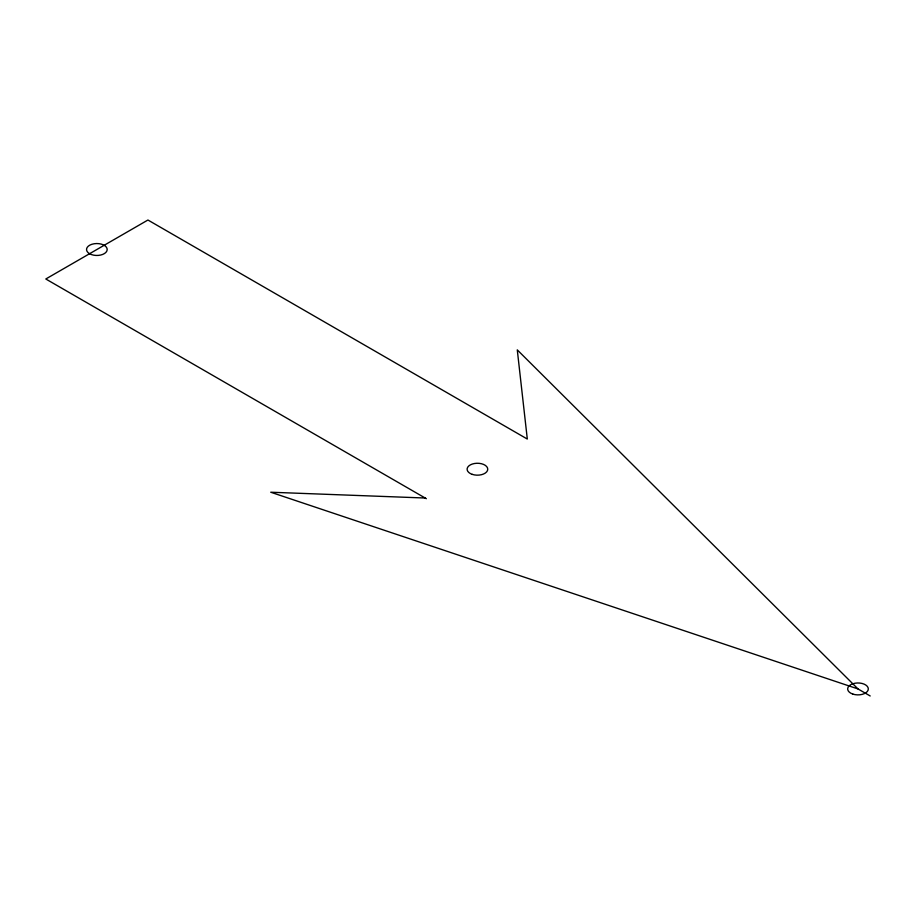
<?xml version="1.0" encoding="UTF-8"?>
<svg xmlns="http://www.w3.org/2000/svg" width="916" height="916" viewBox="0 0 916 916"><rect width="100%" height="100%" fill="white"/><g stroke="black" fill="none" stroke-linecap="round" stroke-linejoin="round"><path stroke-width="1.37" d="M425.173 498.018L270.735 492.224L857.994 688.935L870.2 695.977M426.364 498.705L45.8 278.991L147.934 220.023L527.307 439.05L517.277 349.878L857.994 688.935M89.573 253.721A10.316 5.954 0 0 0 106.84 251.041A10.316 5.954 0 0 0 94.199 243.748A10.316 5.954 0 0 0 89.573 253.721M852.83 694.088A10.316 5.954 0 0 0 868.311 688.935A10.316 5.954 0 0 0 852.83 683.771A10.316 5.954 0 0 0 852.83 694.088M472.267 474.374A10.316 5.954 0 0 0 487.747 469.221A10.316 5.954 0 0 0 472.267 464.057A10.316 5.954 0 0 0 472.267 474.374"/></g></svg>
